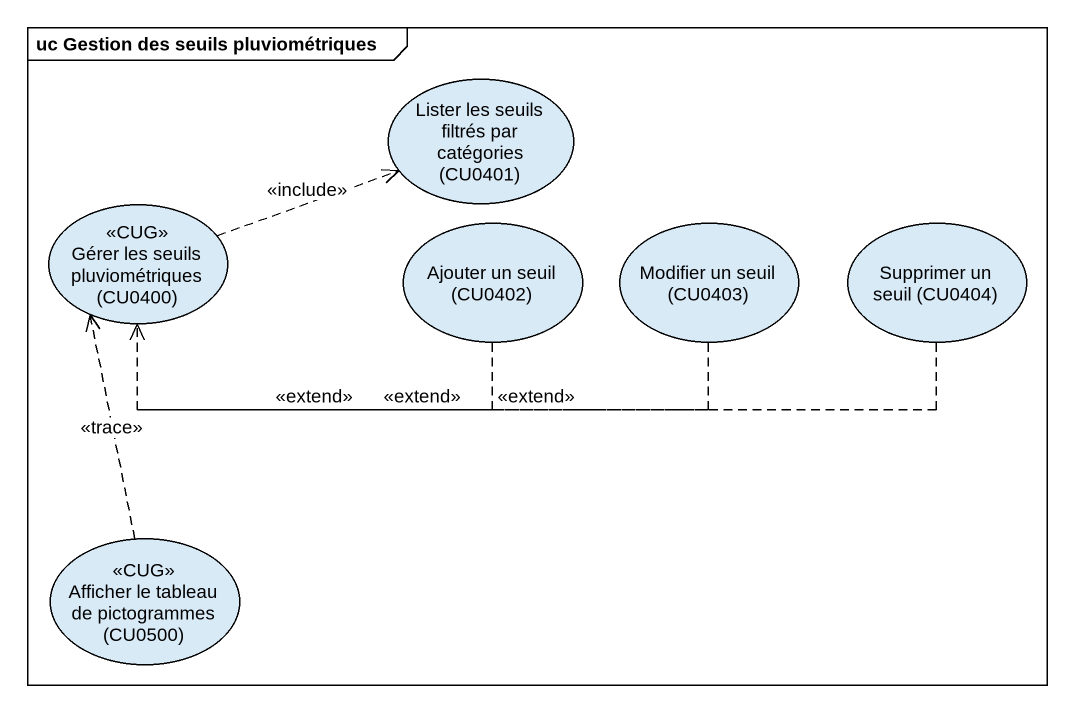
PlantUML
@startuml
mainframe uc Gestion des seuils pluviométriques
usecase "Lister les seuils filtrés par catégories (CU0401)" as Lister_les_seuils_filtrés
usecase "Gérer les seuils pluviométriques (CU0400)" as Gérer_les_seuils <<CUG>>
usecase "Ajouter un seuil (CU0402)" as Ajouter_un_seuil_CU0402
usecase "Modifier un seuil (CU0403)" as Modifier_un_seuil_CU0403
usecase "Supprimer un seuil (CU0404)" as Supprimer_un_seuil_CU0404
usecase "Afficher le tableau de pictogrammes (CU0500)" as Afficher_le_tableau_de <<CUG>>
Gérer_les_seuils .right.> Lister_les_seuils_filtrés : <<include>>
Ajouter_un_seuil_CU0402 .left.> Gérer_les_seuils : <<extend>>
Modifier_un_seuil_CU0403 .left.> Gérer_les_seuils : <<extend>>
Supprimer_un_seuil_CU0404 .left.> Gérer_les_seuils : <<extend>>
Afficher_le_tableau_de .up.> Gérer_les_seuils : <<trace>>
@enduml
